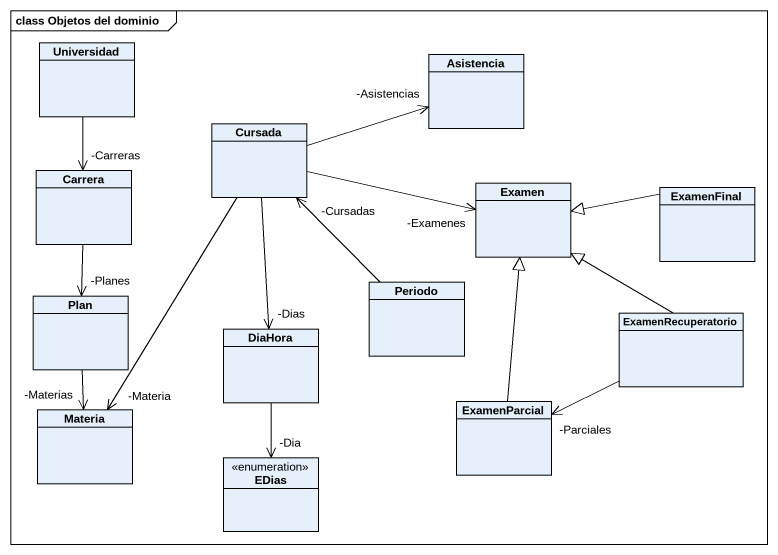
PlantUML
@startuml
mainframe class Objetos del dominio
hide circle
hide empty members
class Universidad
class Asistencia
class Cursada
class Carrera
class Examen
class ExamenFinal
class Periodo
class Plan
class DiaHora
class ExamenRecuperatorio
class Materia
class ExamenParcial
enum EDias
Universidad --> "-Carreras" Carrera
Cursada -right-> "-Asistencias" Asistencia
Cursada -right-> "-Examenes" Examen
Cursada --> "-Dias" DiaHora
Cursada --> "-Materia" Materia
Carrera --> "-Planes" Plan
ExamenFinal -left-|> Examen
Periodo -up-> "-Cursadas" Cursada
Plan --> "-Materias" Materia
DiaHora --> "-Dia" EDias
ExamenRecuperatorio -up-|> Examen
ExamenRecuperatorio -left-> "-Parciales" ExamenParcial
ExamenParcial -up-|> Examen
@enduml
